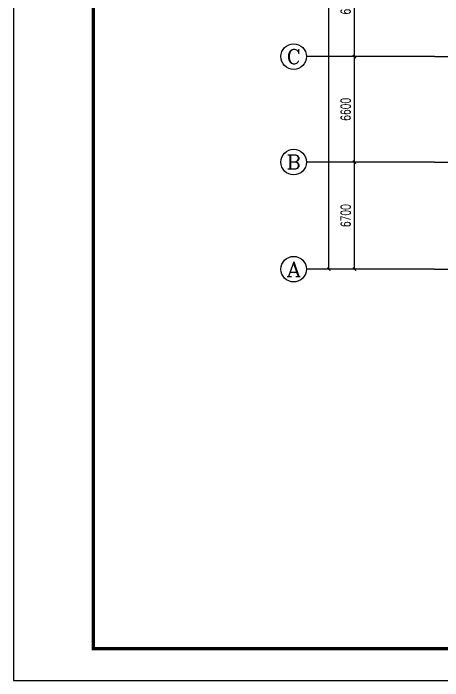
# Model space of a CAD drawing. Extents: x 36360094 to 36697644, y 75306 to 425482.
# Drawn here: x 36360094 to 36386934, y 341482 to 383237 of the extents above; entities that cross this region are included whole.
import ezdxf
from ezdxf.enums import TextEntityAlignment as Align

# ---------------------------------------------------------------- set-up
doc = ezdxf.new("R2010")
doc.units = 0
doc.header["$LTSCALE"] = 1000
doc.header["$MEASUREMENT"] = 0
doc.linetypes.add('ACAD_ISO04W100', pattern=[30.5, 24, -3, 0.5, -3])
doc.linetypes.add('DOTE', pattern=[2.42, 2, -0.2, 0.02, -0.2])
doc.layers.get('0').update_dxf_attribs({"linetype": 'CONTINUOUS'})
doc.layers.get('DEFPOINTS').update_dxf_attribs({"linetype": 'CONTINUOUS'})
for name, color, linetype in [('AXIS', 3, 'CONTINUOUS'), ('AXIS_TEXT', 7, 'CONTINUOUS'), ('DOTE', 1, 'ACAD_ISO04W100'), ('PUB_TITLE', 4, 'CONTINUOUS')]:
    doc.layers.add(name, color=color, linetype=linetype)
doc.styles.add('_TCH_AXIS', font='COMPLEX', dxfattribs={"bigfont": 'GBCBIG'})
doc.styles.add('_TCH_DIM_T3', font='SIMPLEX', dxfattribs={"width": 0.705882, "bigfont": 'GBCBIG'})
doc.styles.add('COMPLEX', font='COMPLEX')
doc.dimstyles.new('_TCH_ARCH&&200', dxfattribs={"dimtxt": 595, "dimasz": 200, "dimexe": 500, "dimexo": 600, "dimgap": 252.5, "dimtad": 1, "dimdec": 0, "dimzin": 0, "dimdsep": 46, "dimtxsty": '_TCH_DIM_T3', "dimblk": 'ARCHTICK', "dimcen": 0.09, "dimclrt": 7, "dimazin": 2, "dimtfac": 1, "dimtdec": 0, "dimtix": 1, "dimtmove": 2, "dimatfit": 3, "dimfxl": 0, "dimtolj": 1, "dimtzin": 0, "dimarcsym": 0})

# ---------------------------------------------------------------- blocks, each defined once
blk = doc.blocks.new('_ArchTick')
at = {"color": 0, "linetype": 'ByBlock', "const_width": 0.4}
blk.add_lwpolyline([(-0.5, -0.5), (0.5, 0.5)], dxfattribs=at)
blk = doc.blocks.new('*D571')
at = {"layer": 'AXIS', "color": 0, "lineweight": -2}
for p, q in [((36385820, 373930), (36380920, 373930)), ((36381420, 367230), (36381420, 373930)), ((36385820, 367230), (36380920, 367230))]:
    blk.add_line(p, q, dxfattribs=at)
at = {"layer": 'DEFPOINTS', "color": 0}
for p in [(36381420, 373930), (36386420, 373930), (36386420, 367230)]:
    blk.add_point(p, dxfattribs=at)
at = {"layer": 'AXIS', "color": 0, "lineweight": -2, "xscale": 200, "yscale": 200, "zscale": 200}
for p, rotation in [((36381420, 373930), 90), ((36381420, 367230), 270)]:
    blk.add_blockref('_ArchTick', p, dxfattribs=dict(at, rotation=rotation))
at = {"layer": 'AXIS', "color": 7, "insert": (36380870, 370580), "char_height": 595, "attachment_point": 5, "rotation": 90, "style": '_TCH_DIM_T3'}
blk.add_mtext('\\A1;6700', dxfattribs=at)
blk = doc.blocks.new('*D572')
at = {"layer": 'AXIS', "color": 0, "lineweight": -2}
for p, q in [((36385820, 380530), (36380920, 380530)), ((36381420, 373930), (36381420, 380530)), ((36385820, 373930), (36380920, 373930))]:
    blk.add_line(p, q, dxfattribs=at)
at = {"layer": 'DEFPOINTS', "color": 0}
for p in [(36381420, 380530), (36386420, 380530), (36386420, 373930)]:
    blk.add_point(p, dxfattribs=at)
at = {"layer": 'AXIS', "color": 0, "lineweight": -2, "xscale": 200, "yscale": 200, "zscale": 200}
for p, rotation in [((36381420, 380530), 90), ((36381420, 373930), 270)]:
    blk.add_blockref('_ArchTick', p, dxfattribs=dict(at, rotation=rotation))
at = {"layer": 'AXIS', "color": 7, "insert": (36380870, 377230), "char_height": 595, "attachment_point": 5, "rotation": 90, "style": '_TCH_DIM_T3'}
blk.add_mtext('\\A1;6600', dxfattribs=at)
blk = doc.blocks.new('*D573')
at = {"layer": 'AXIS', "color": 0, "lineweight": -2}
for p, q in [((36385820, 387230), (36380920, 387230)), ((36381420, 380530), (36381420, 387230)), ((36385820, 380530), (36380920, 380530))]:
    blk.add_line(p, q, dxfattribs=at)
at = {"layer": 'DEFPOINTS', "color": 0}
for p in [(36381420, 387230), (36386420, 387230), (36386420, 380530)]:
    blk.add_point(p, dxfattribs=at)
at = {"layer": 'AXIS', "color": 0, "lineweight": -2, "xscale": 200, "yscale": 200, "zscale": 200}
for p, rotation in [((36381420, 387230), 90), ((36381420, 380530), 270)]:
    blk.add_blockref('_ArchTick', p, dxfattribs=dict(at, rotation=rotation))
at = {"layer": 'AXIS', "color": 7, "insert": (36380870, 383880), "char_height": 595, "attachment_point": 5, "rotation": 90, "style": '_TCH_DIM_T3'}
blk.add_mtext('\\A1;6700', dxfattribs=at)
blk = doc.blocks.new('*D577')
at = {"layer": 'AXIS', "color": 0, "lineweight": -2}
for p, q in [((36385820, 407230), (36379320, 407230)), ((36379820, 367230), (36379820, 407230)), ((36385820, 367230), (36379320, 367230))]:
    blk.add_line(p, q, dxfattribs=at)
at = {"layer": 'DEFPOINTS', "color": 0}
for p in [(36379820, 407230), (36386420, 407230), (36386420, 367230)]:
    blk.add_point(p, dxfattribs=at)
at = {"layer": 'AXIS', "color": 0, "lineweight": -2, "xscale": 200, "yscale": 200, "zscale": 200}
for p, rotation in [((36379820, 407230), 90), ((36379820, 367230), 270)]:
    blk.add_blockref('_ArchTick', p, dxfattribs=dict(at, rotation=rotation))
at = {"layer": 'AXIS', "color": 7, "insert": (36379270, 387230), "char_height": 595, "attachment_point": 5, "rotation": 90, "style": '_TCH_DIM_T3'}
blk.add_mtext('\\A1;40000', dxfattribs=at)
blk = doc.blocks.new('_AXISO')
blk.add_circle((0, 0), 0.5)
at = {"layer": 'AXIS_TEXT', "style": 'COMPLEX', "width": 1.041667}
blk.add_attdef('A', text='', height=0.56, dxfattribs=at).set_placement((-0.25, -0.28), (0.25, -0.28), align=Align.FIT)

msp = doc.modelspace()

# ---------------------------------------------------------------- linework, layer by layer
at = {"layer": 'AXIS'}
for p, q in [((36386420.5, 380529.7), (36378420.5, 380529.7)), ((36386420.5, 373929.7), (36378420.5, 373929.7)), ((36386420.5, 367229.7), (36378420.5, 367229.7))]:
    msp.add_line(p, q, dxfattribs=at)
at = {"layer": 'DOTE', "linetype": 'DOTE'}
for p, q in [((36386420.5, 380529.7), (36390456.8, 380529.7)), ((36386420.5, 373929.7), (36390456.8, 373929.7)), ((36386420.5, 367229.7), (36443829.9, 367229.7))]:
    msp.add_line(p, q, dxfattribs=at)
at = {"layer": 'PUB_TITLE'}
msp.add_lwpolyline([(36360094.2, 341482.4), (36478894.2, 341482.4), (36478894.2, 425482.4), (36360094.2, 425482.4)], close=True, dxfattribs=at)
at = {"layer": 'PUB_TITLE', "const_width": 200}
msp.add_lwpolyline([(36365094.2, 343482.4), (36476894.2, 343482.4), (36476894.2, 423482.4), (36365094.2, 423482.4)], close=True, dxfattribs=at)

# ---------------------------------------------------------------- block references
at = {"layer": 'AXIS'}
ref = msp.add_blockref('_AXISO', (36377620.5, 380529.7), dxfattribs=dict(at, xscale=1600, yscale=1600, zscale=1600))
ref.add_attrib('A', 'C', dxfattribs={"layer": 'AXIS_TEXT', "height": 905.1, "style": '_TCH_AXIS', "width": 1.4}).set_placement((36377167.9, 380077.1), (36378073, 380077.1), align=Align.FIT)
ref = msp.add_blockref('_AXISO', (36377620.5, 373929.7), dxfattribs=dict(at, xscale=1600, yscale=1600, zscale=1600))
ref.add_attrib('A', 'B', dxfattribs={"layer": 'AXIS_TEXT', "height": 905.1, "style": '_TCH_AXIS', "width": 1.235294}).set_placement((36377167.9, 373477.1), (36378073, 373477.1), align=Align.FIT)
ref = msp.add_blockref('_AXISO', (36377620.5, 367229.7), dxfattribs=dict(at, xscale=1600, yscale=1600, zscale=1600))
ref.add_attrib('A', 'A', dxfattribs={"layer": 'AXIS_TEXT', "height": 905.1, "style": '_TCH_AXIS', "width": 1.166667}).set_placement((36377167.9, 366777.1), (36378073, 366777.1), align=Align.FIT)

# ---------------------------------------------------------------- dimensions: what is measured, and where the dimension line sits
for p1, p2, distance, picture, middle in [((36386420.5, 367229.7), (36386420.5, 407229.7), 6600, '*D577', (36379270.5, 387229.7)), ((36386420.5, 380529.7), (36386420.5, 387229.7), 5000, '*D573', (36380870.5, 383879.7)), ((36386420.5, 373929.7), (36386420.5, 380529.7), 5000, '*D572', (36380870.5, 377229.7)), ((36386420.5, 367229.7), (36386420.5, 373929.7), 5000, '*D571', (36380870.5, 370579.7))]:
    dim = msp.add_aligned_dim(p1=p1, p2=p2, distance=distance, dimstyle='_TCH_ARCH&&200', dxfattribs=at)
    dim.commit()
    dim.dimension.update_dxf_attribs({"geometry": picture, "text_midpoint": middle})

doc.saveas('drawing.dxf')
